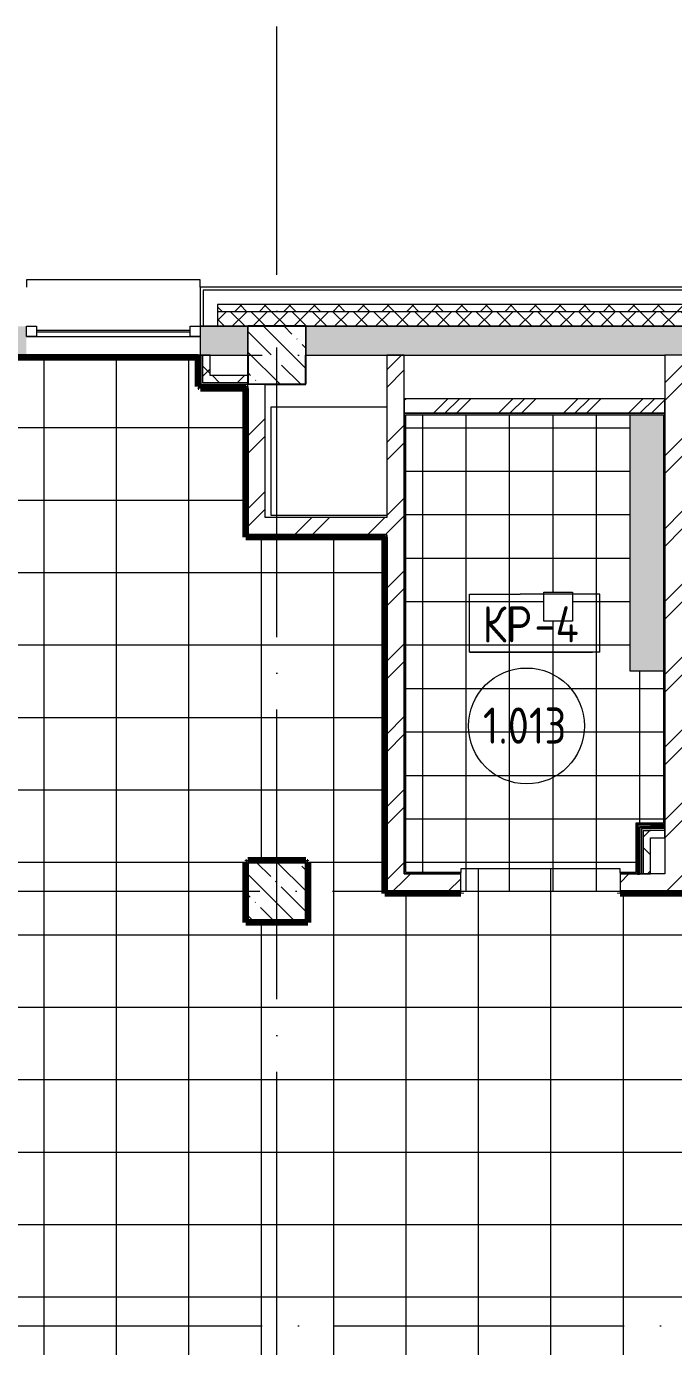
# Model space of a CAD drawing. Header units: millimetres. Extents: x -4370 to 196781, y -4577 to 61202.
# Drawn here: x 61820 to 66290, y 51533 to 60645 of the extents above; entities that cross this region are included whole.
import ezdxf

# ---------------------------------------------------------------- set-up
doc = ezdxf.new("R2010")
doc.units = ezdxf.units.MM
doc.linetypes.add('ADSK_Линия сетки', pattern=[2500, 2000, -250, 0, -250])
for name, color, linetype, lineweight in [('A-AREA-____-IDEN', 2, 'Continuous', 20), ('A-FLOR-____-IDEN', 11, 'Continuous', 20), ('A-FLOR-____-OTLN', 192, 'Continuous', 9), ('A-FLOR-____-PATT', 8, 'Continuous', 9), ('A-GLAZ-____-MCUT', 151, 'Continuous', 9), ('A-GLAZ-____-OTLN', 151, 'Continuous', 9), ('A-WALL-____-MCUT', 113, 'Continuous', 9), ('A-WALL-____-PATT', 111, 'Continuous', 9), ('A-WALL-FNSH-MCUT', 113, 'Continuous', 9), ('I-WALL-____-OTLN', 2, 'Continuous', 9), ('S-COLS-____-MCUT', 52, 'Continuous', 9), ('S-COLS-____-OTLN', 52, 'Continuous', 9), ('S-GRID-____-OTLN', 1, 'Continuous', 9)]:
    doc.layers.add(name, color=color, linetype=linetype, lineweight=lineweight)
doc.styles.add('GOST Common_1', font='GOST_Common.ttf', dxfattribs={"width": 0.9, "height": 250})
pattern_1 = [(45, (0, 0), (-251.4472, 251.4472), []), (45, (0, 381), (-251.4472, 251.4472), [])]
pattern_2 = [(45, (0, 0), (-141.42136, 141.42136), []), (135, (0, 0), (-141.42136, -141.42136), [])]

# ---------------------------------------------------------------- blocks, each defined once
blk = doc.blocks.new('BSC_Колонна _Прямоугольная - 400x400-V25-О_АИ_ПП_0_000_Целиком')
at = {"layer": 'S-COLS-____-OTLN', "lineweight": 5}
h = blk.add_hatch(dxfattribs=at)
h.set_pattern_fill('FP_50', color=256, style=0, pattern_type=2)
h.set_pattern_definition([(135, (-63549.98, -54675), (-142.5619, -142.5619), []), (135, (-63407.42, -54675), (-142.5619, -142.5619), [252.016, -50.403, 3.353, -47.05])])
h.paths.add_polyline_path([(-200, -200), (200, -200), (200, 200), (-200, 200), (-200, 124.8)])
at = {"layer": 'S-COLS-____-MCUT', "color": 130, "lineweight": 25}
for p, q in [((200, 200), (-200, 200)), ((-200, 200), (-200, -200)), ((200, -200), (200, 200)), ((-200, -200), (200, -200))]:
    blk.add_line(p, q, dxfattribs=at)
blk = doc.blocks.new('Окно_СКБ_1Ст1 - 120_Окно_СКБ_1Ст_1200_ОКп13-37619678-О_АИ_ПП_0_000_Целиком')
at = {"layer": 'A-GLAZ-____-MCUT', "color": 90}
for p, q in [((-600, -195), (-600, -125)), ((-600, -125), (-530, -125)), ((-530, -125), (-530, -195)), ((530, -195), (530, -125)), ((530, -125), (600, -125)), ((600, -125), (600, -195)), ((-530, -195), (-600, -195)), ((600, -195), (530, -195))]:
    blk.add_line(p, q, dxfattribs=at)
at = {"layer": 'A-GLAZ-____-MCUT', "color": 10, "lineweight": 5}
for p, q in [((530, -155), (-530, -155)), ((530, -165), (-530, -165))]:
    blk.add_line(p, q, dxfattribs=at)
at = {"layer": 'A-GLAZ-____-OTLN', "color": 10, "lineweight": 5}
blk.add_line((-600, -195), (600, -195), dxfattribs=at)
blk = doc.blocks.new('WNW_Отлив1 - Отлив_металлический 2-28598878-О_АИ_ПП_0_000_Целиком')
at = {"layer": 'A-GLAZ-____-OTLN', "color": 10, "lineweight": 5}
for p, q in [((600, 320), (-600, 320)), ((-600, 320), (-600, 270)), ((600, 270), (600, 320))]:
    blk.add_line(p, q, dxfattribs=at)
blk = doc.blocks.new('0083_СОШ675_АР_R22_rvt-1-О_АИ_ПП_0_000_Целиком')
at = {"layer": 'A-FLOR-____-PATT', "lineweight": 5}
blk.add_hatch(color=221, dxfattribs=at).paths.add_polyline_path([(66220, 56195), (66220, 57965), (65990, 57965), (65990, 56195)])
at = {"layer": 'A-WALL-____-PATT', "lineweight": 5}
h = blk.add_hatch(dxfattribs=at)
h.set_pattern_fill('FP_1', color=10, style=0, pattern_type=2)
h.set_pattern_definition([(135, (0, 0), (-84.85281, -84.85281), []), (225, (0, 0), (84.85281, -84.85281), [])])
h.paths.add_polyline_path([(69058, 58675), (69260, 58675), (69260, 58725), (63140.2, 58725), (63140.2, 58675), (67816.1, 58675)])
h.paths.add_polyline_path([(61700.2, 58675), (61700.2, 58725), (61290, 58725), (61290, 58675), (61606.6, 58675)])
h.paths.add_polyline_path([(60150, 58675), (60150, 58725), (52970, 58725), (52970, 58675), (59122.8, 58675)])
h.paths.add_polyline_path([(51480, 58675), (51480, 58725), (51070, 58725), (51070, 58675)])
h.paths.add_polyline_path([(49808.6, 58675), (49930, 58675), (49930, 58725), (48670, 58725), (48670, 58675), (49187.7, 58675)])
h.paths.add_polyline_path([(45630, 58675), (45630, 58725), (44320.2, 58725), (44320.2, 58675), (45462, 58675)])
h.paths.add_polyline_path([(41115.3, 58675), (41280.2, 58675), (41280.2, 58725), (39970, 58725), (39970, 58675), (40494.4, 58675)])
h.paths.add_polyline_path([(35620, 58675), (36930, 58675), (36930, 58725), (35620, 58725)])
h.paths.add_polyline_path([(38070, 58675), (38480, 58675), (38480, 58725), (38070, 58725)])
h.paths.add_polyline_path([(32580, 58675), (32580, 58725), (31270, 58725), (31270, 58675), (31801.1, 58675)])
h.paths.add_polyline_path([(28230, 58675), (28230, 58725), (24015, 58725), (24015, 58675), (28075.4, 58675)])
h.paths.add_polyline_path([(22525, 58675), (22525, 58725), (22025, 58725), (22025, 58675), (22486.8, 58675)])
h.paths.add_polyline_path([(20885, 58675), (20885, 58725), (13340, 58725), (13340, 58675), (19382.1, 58675)])
h = blk.add_hatch(dxfattribs=at)
h.set_pattern_fill('FP_6', color=10, style=0, pattern_type=2)
h.set_pattern_definition([(45, (0, 0), (-70.71068, 70.71068), []), (135, (0, 0), (-70.71068, -70.71068), [])])
h.paths.add_polyline_path([(69260, 58575), (69260, 58675), (63140.2, 58675), (63140.2, 58575), (69058, 58575)])
h.paths.add_polyline_path([(61700.2, 58575), (61700.2, 58675), (61290, 58675), (61290, 58575), (61606.6, 58575)])
h.paths.add_polyline_path([(60150, 58575), (60150, 58675), (52970, 58675), (52970, 58575), (59250, 58575)])
h.paths.add_polyline_path([(51070, 58575), (51480, 58575), (51480, 58675), (51070, 58675)])
h.paths.add_polyline_path([(49808.6, 58575), (49930, 58575), (49930, 58675), (48670, 58675), (48670, 58575), (49650, 58575)])
h.paths.add_polyline_path([(45630, 58575), (45630, 58675), (44320.2, 58675), (44320.2, 58575), (45462, 58575)])
h.paths.add_polyline_path([(40850, 58575), (41280.2, 58575), (41280.2, 58675), (39970, 58675), (39970, 58575), (40494.4, 58575)])
h.paths.add_polyline_path([(38070, 58575), (38480, 58575), (38480, 58675), (38070, 58675)])
h.paths.add_polyline_path([(36350, 58575), (36930, 58575), (36930, 58675), (35620, 58675), (35620, 58575), (36147.7, 58575)])
h.paths.add_polyline_path([(32580, 58575), (32580, 58675), (31270, 58675), (31270, 58575), (31801.1, 58575)])
h.paths.add_polyline_path([(28230, 58575), (28230, 58675), (24015, 58675), (24015, 58575), (28075.4, 58575)])
h.paths.add_polyline_path([(22025, 58575), (22525, 58575), (22525, 58675), (22025, 58675)])
h.paths.add_polyline_path([(20885, 58575), (20885, 58675), (13500, 58675), (13500, 58575), (19382.1, 58575)])
h = blk.add_hatch(dxfattribs=at)
h.set_pattern_fill('FP_5', color=10, style=0, pattern_type=2)
h.set_pattern_definition([(50, (0, 0), (364.3679, -31.8783), [38.1, -419.1]), (355, (0, 0), (-70.4859, 382.1133), [30.48, -335.28]), (100.451, (30.36, -2.66), (293.885, 350.2334), [32.38, -356.18]), (46.184, (0, 101.6), (542.1585, -84.0858), [57.15, -628.65]), (96.636, (45.2, 94.6), (474.805, 494.8554), [48.57, -534.27]), (351.184, (0, 101.6), (474.8102, 494.85), [45.72, -502.92]), (21, (50.8, 76.2), (303.2285, -204.5305), [38.1, -419.1]), (326, (50.8, 76.2), (123.6039, 368.376), [30.48, -335.28]), (71.451, (76.07, 59.16), (426.8341, 163.8427), [32.38, -356.18]), (37.5, (0, 0), (6.17665, 169.11015), [16.764, -314.452, 16.764, -323.596, -336.55]), (37.5, (0, 0), (6.17665, 169.11015), [-671.576, 16.764, -319.786]), (7.5, (0, 0), (133.63888, 200.3615), [16.764, -177.292, 16.764, -306.832, -128.27]), (7.5, (0, 0), (133.63888, 200.3615), [-517.652, 16.764, -111.506]), (327.5, (-113.28, 0), (271.18182, -11.45836), [16.764, -110.236, 16.764, -379.476, -525.78]), (327.5, (-113.28, 0), (271.18182, -11.45836), [-523.24, 16.764, -509.016]), (317.5, (-164.08, 0), (296.2585, 50.85285), [16.764, -148.336, 16.764, -246.38, -373.38]), (317.5, (-164.08, 0), (296.2585, 50.85285), [-428.244, 16.764, -356.616])])
h.paths.add_polyline_path([(69050, 58375), (69050, 58575), (63750, 58575), (63750, 58375), (67816.1, 58375)])
h.paths.add_polyline_path([(63350, 58375), (63350, 58575), (63020.2, 58575), (63020.2, 58375), (63159, 58375)])
h.paths.add_polyline_path([(61820.2, 58375), (61820.2, 58575), (61170, 58575), (61170, 58375), (61665, 58375)])
h.paths.add_polyline_path([(60270, 58375), (60270, 58575), (59250, 58575), (59250, 58375)])
h.paths.add_polyline_path([(58850, 58375), (58850, 58575), (54750, 58575), (54750, 58375), (56639, 58375)])
h.paths.add_polyline_path([(54350, 58375), (54350, 58575), (52850, 58575), (52850, 58375), (54155.2, 58375)])
h.paths.add_polyline_path([(51600, 58375), (51600, 58575), (50950, 58575), (50950, 58375), (51050.5, 58375)])
h.paths.add_polyline_path([(49650, 58375), (49650, 58575), (48550, 58575), (48550, 58375), (49187.7, 58375)])
h.paths.add_polyline_path([(45350, 58375), (45350, 58575), (44200.2, 58575), (44200.2, 58375), (44220.1, 58375)])
h.paths.add_polyline_path([(41400.2, 58375), (41400.2, 58575), (41250, 58575), (41250, 58375)])
h.paths.add_polyline_path([(40850, 58375), (40850, 58575), (39850, 58575), (39850, 58375), (40494.4, 58375)])
h.paths.add_polyline_path([(38600, 58375), (38600, 58575), (37950, 58575), (37950, 58375), (38010.6, 58375)])
h.paths.add_polyline_path([(37050, 58375.1), (37050, 58575.1), (36350, 58575.1), (36350, 58375.1), (36768.7, 58375.1)])
h.paths.add_polyline_path([(35950, 58375.1), (35950, 58575.1), (35500, 58575.1), (35500, 58375.1), (35526.8, 58375.1)])
h.paths.add_polyline_path([(32700, 58375.1), (32700, 58575.1), (31725, 58575.1), (31725, 58375.1), (31801.1, 58375.1)])
h = blk.add_hatch(dxfattribs=at)
h.set_pattern_fill('FP_56', color=252, style=0, pattern_type=2)
h.set_pattern_definition(pattern_2)
h.paths.add_polyline_path([(63089.9, 58185), (63089.9, 58375), (63039.9, 58375), (63039.9, 58185)])
h = blk.add_hatch(dxfattribs=at)
h.set_pattern_fill('FP_7', color=10, style=0, pattern_type=2)
h.set_pattern_definition(pattern_1)
h.paths.add_polyline_path([(64310, 54675), (64430, 54675), (64430, 58375), (64310, 58375), (64310, 54799.8)])
h = blk.add_hatch(dxfattribs=at)
h.set_pattern_fill('FP_7', color=10, style=0, pattern_type=2)
h.set_pattern_definition(pattern_1)
h.paths.add_polyline_path([(66350, 54795), (66350, 58375), (66230, 58375), (66230, 54795)])
h = blk.add_hatch(dxfattribs=at)
h.set_pattern_fill('FP_56', color=252, style=0, pattern_type=2)
h.set_pattern_definition(pattern_2)
h.paths.add_polyline_path([(63350, 58185), (63350, 58235), (63089.9, 58235), (63089.9, 58185), (63159, 58185)])
h = blk.add_hatch(dxfattribs=at)
h.set_pattern_fill('FP_7', color=10, style=0, pattern_type=2)
h.set_pattern_definition(pattern_1)
h.paths.add_polyline_path([(63469.5, 57135), (63470, 57135), (63469.5, 58175), (63350, 58175), (63350, 57135)])
h = blk.add_hatch(dxfattribs=at)
h.set_pattern_fill('FP_8', color=10, style=0, pattern_type=2)
h.set_pattern_definition([(45, (0, 0), (-224.5064, 224.5064), []), (45, (79.38, 0), (0, 449.0128), []), (45, (-79.38, 0), (0, 449.0128), [])])
h.paths.add_polyline_path([(66230, 57975), (66230, 58075), (64430, 58075), (64430, 57975), (65332.3, 57975)])
h = blk.add_hatch(dxfattribs=at)
h.set_pattern_fill('FP_7', color=10, style=0, pattern_type=2)
h.set_pattern_definition(pattern_1)
h.paths.add_polyline_path([(64310, 57135), (64310, 57255), (63470, 57255), (63470, 57135), (64090.4, 57135)])
h = blk.add_hatch(dxfattribs=at)
h.set_pattern_fill('FP_56', color=252, style=0, pattern_type=2)
h.set_pattern_definition(pattern_2)
h.paths.add_polyline_path([(66130, 54795), (66130, 55095), (66080, 55095), (66080, 54795)])
h = blk.add_hatch(dxfattribs=at)
h.set_pattern_fill('FP_7', color=10, style=0, pattern_type=2)
h.set_pattern_definition(pattern_1)
h.paths.add_polyline_path([(67790, 54675), (69050, 54675), (69050, 54795), (67790, 54795)])
h.paths.add_polyline_path([(64430, 54675), (64820, 54675), (64820, 54795), (64430, 54795)])
h.paths.add_polyline_path([(66690, 54675), (66690, 54795), (65920, 54795), (65920, 54675), (66574.2, 54675)])
at = {"layer": 'S-COLS-____-OTLN', "lineweight": 5}
h = blk.add_hatch(dxfattribs=at)
h.set_pattern_fill('FP_3', color=256, style=0, pattern_type=2)
h.set_pattern_definition([(135, (0, 0), (-142.5612, -142.5612), []), (135, (142.56, 0), (-142.5612, -142.5612), [252.016, -50.403, 3.353, -47.05])])
h.paths.add_polyline_path([(63469.5, 58175), (63750, 58175), (63750, 58575), (63350, 58575), (63350, 58175)])
at = {"layer": 'A-FLOR-____-OTLN', "color": 90}
for p, q in [((63510, 57270), (63510, 58020)), ((63510, 58020), (64310, 58020)), ((65990, 56195), (65990, 57965)), ((64310, 57270), (63510, 57270)), ((66220, 56195), (65990, 56195))]:
    blk.add_line(p, q, dxfattribs=at)
at = {"layer": 'A-WALL-____-MCUT', "color": 10, "lineweight": 5}
for p, q in [((63040.2, 58825), (63040.2, 58575)), ((68550, 58825), (63040.2, 58825)), ((63140.2, 58725), (63140.2, 58675)), ((68550, 58725), (63140.2, 58725)), ((63140.2, 58675), (63140.2, 58575)), ((69260, 58675), (63140.2, 58675)), ((63350, 58375), (63350, 58575)), ((63750, 58575), (63750, 58375)), ((63027.4, 58172.5), (63027.4, 58375)), ((64430, 58375), (64310, 58375)), ((66350, 58375), (66230, 58375)), ((63039.9, 58172.5), (63027.4, 58172.5)), ((63089.9, 58172.5), (63039.9, 58172.5)), ((63350, 58172.5), (63089.9, 58172.5)), ((63470, 58175), (63350, 58175)), ((66067.5, 55107.5), (66067.5, 54795)), ((66067.5, 55107.5), (66080, 55107.5)), ((66080, 55107.5), (66130, 55107.5)), ((66230, 55107.5), (66130, 55107.5))]:
    blk.add_line(p, q, dxfattribs=at)
at = {"layer": 'A-WALL-____-MCUT', "color": 50, "lineweight": 13}
for p, q in [((63020.2, 58575), (63020.2, 58375)), ((63040.2, 58575), (63020.2, 58575)), ((63020.2, 58575), (63040.2, 58575)), ((63140.2, 58575), (63040.2, 58575)), ((63040.2, 58575), (63140.2, 58575)), ((63350, 58575), (63140.2, 58575)), ((63140.2, 58575), (63350, 58575)), ((69050, 58575), (63750, 58575)), ((63750, 58575), (69050, 58575)), ((63020.2, 58375), (63350, 58375)), ((63089.9, 58375), (63039.9, 58375)), ((63039.9, 58185), (63039.9, 58375)), ((63089.9, 58235), (63089.9, 58375)), ((63750, 58375), (64310, 58375)), ((64310, 58375), (64310, 57255)), ((64430, 54795), (64430, 58375)), ((64430, 58375), (66230, 58375)), ((66230, 58375), (66230, 54795)), ((63350, 58235), (63089.9, 58235)), ((63350, 58185), (63350, 58235)), ((63089.9, 58185), (63039.9, 58185)), ((63350, 58185), (63089.9, 58185)), ((63350, 58172.5), (63350, 58175)), ((63350, 58160), (63350, 58172.5)), ((63350, 58160), (63350, 57135)), ((63470, 57255), (63470, 58175)), ((66230, 58075), (64430, 58075)), ((64430, 58075), (64430, 57975)), ((66230, 57975), (66230, 58075)), ((64430, 57975), (66230, 57975)), ((64310, 57255), (63470, 57255)), ((63350, 57135), (63470, 57135)), ((63470, 57135), (64310, 57135)), ((64310, 57135), (64310, 54675)), ((66080, 55095), (66080, 54795)), ((66080, 55095), (66130, 55095)), ((66230, 55095), (66130, 55095)), ((66130, 54795), (66130, 55045)), ((66130, 55045), (66230, 55045)), ((66230, 55045), (66230, 55095)), ((64820, 54795), (64430, 54795)), ((64820, 54675), (64820, 54795)), ((66230, 54795), (65920, 54795)), ((65920, 54795), (65920, 54675)), ((66080, 54795), (66130, 54795)), ((64310, 54675), (64430, 54675)), ((64430, 54675), (64820, 54675)), ((65920, 54675), (66690, 54675))]:
    blk.add_line(p, q, dxfattribs=at)
at = {"layer": 'A-WALL-____-MCUT', "color": 90}
blk.add_line((63350, 58575), (63750, 58575), dxfattribs=at)
at = {"layer": 'A-WALL-____-MCUT', "color": 130, "lineweight": 25}
for p, q in [((66055, 55135), (66045, 55135)), ((66067.5, 55135), (66055, 55135)), ((66080, 55135), (66067.5, 55135)), ((66130, 55135), (66080, 55135)), ((66230, 55135), (66130, 55135)), ((66230, 55120), (66230, 55135)), ((66040, 55130), (66040, 54795)), ((66055, 55120), (66055, 54795)), ((66055, 55120), (66067.5, 55120)), ((66067.5, 55120), (66130, 55120)), ((66230, 55120), (66130, 55120)), ((66040, 54795), (66055, 54795))]:
    blk.add_line(p, q, dxfattribs=at)
at = {"layer": 'A-WALL-FNSH-MCUT', "color": 90}
for p, q in [((68550, 58845), (63020.2, 58845)), ((63020.2, 58845), (63020.2, 58575)), ((63014.9, 58375), (63014.9, 58160)), ((63027.4, 58375), (63014.9, 58375)), ((63039.9, 58375), (63027.4, 58375)), ((63014.9, 58160), (63027.4, 58160)), ((63027.4, 58160), (63039.9, 58160)), ((63039.9, 58160), (63089.9, 58160)), ((63089.9, 58160), (63350, 58160)), ((63350, 58175), (63350, 58185)), ((66230, 55107.5), (66230, 55120)), ((66230, 55095), (66230, 55107.5)), ((66055, 54795), (66067.5, 54795)), ((66067.5, 54795), (66080, 54795))]:
    blk.add_line(p, q, dxfattribs=at)
at = {"layer": 'I-WALL-____-OTLN', "color": 90}
blk.add_line((63014.9, 58375), (61820.2, 58375), dxfattribs=at)
at = {"layer": 'S-COLS-____-MCUT', "color": 130, "lineweight": 25}
for p, q in [((63750, 58575), (63350, 58575)), ((63350, 58375), (63350, 58175)), ((63750, 58175), (63750, 58375)), ((63470, 58175), (63750, 58175))]:
    blk.add_line(p, q, dxfattribs=at)
at = {"layer": 'S-COLS-____-OTLN', "color": 90}
for p, q in [((63350, 58575), (63350, 58375)), ((63750, 58375), (63750, 58575)), ((63350, 58175), (63470, 58175))]:
    blk.add_line(p, q, dxfattribs=at)
at = {"layer": 'A-GLAZ-____-OTLN', "color": 90, "lineweight": 9}
for name, p in [('WNW_Отлив1 - Отлив_металлический 2-28598878-О_АИ_ПП_0_000_Целиком', (62420.2, 58575)), ('Окно_СКБ_1Ст1 - 120_Окно_СКБ_1Ст_1200_ОКп13-37619678-О_АИ_ПП_0_000_Целиком', (62420.2, 58700))]:
    blk.add_blockref(name, p, dxfattribs=at)
at = {"layer": 'S-COLS-____-OTLN', "color": 90, "lineweight": 9}
blk.add_blockref('BSC_Колонна _Прямоугольная - 400x400-V25-О_АИ_ПП_0_000_Целиком', (63550, 54675), dxfattribs=at)
blk = doc.blocks.new('BSC_Колонна _Прямоугольная - ПР-1_Профиль торцевой для плитки-3454341-О_АИ_ПП_0_000_Целиком')
at = {"layer": 'S-COLS-____-MCUT'}
for p, q in [((5, 5), (-5, 5)), ((-5, 5), (-5, -5)), ((5, -5), (5, 5)), ((-5, -5), (5, -5))]:
    blk.add_line(p, q, dxfattribs=at)
blk = doc.blocks.new('ADSK_Марка_Перекрытие - Типоразмер_ADSK_Марка-158127-О_АИ_ПП_0_000_Целиком')
at = {"layer": 'A-FLOR-____-IDEN'}
for p, q in [((-4.5, 4), (-1, 4)), ((-4.5, 0), (-4.5, 4)), ((4.5, 4), (-1, 4)), ((4.5, 0), (4.5, 4)), ((4.5, 0), (-4.5, 0)), ((-4.5, 0), (4, 0))]:
    blk.add_line(p, q, dxfattribs=at)
blk = doc.blocks.new('ADSK_Марка_Помещение_ОдноЗначение - Номер-159740-О_АИ_ПП_0_000_Целиком')
at = {"layer": 'A-AREA-____-IDEN'}
blk.add_circle((0, 0), 4, dxfattribs=at)

msp = doc.modelspace()

# ---------------------------------------------------------------- hatches: boundary and pattern name
at = {"layer": 'A-FLOR-____-PATT'}
h = msp.add_hatch(dxfattribs=at)
h.set_pattern_fill('FP_146', color=256, style=0, pattern_type=2)
h.set_pattern_definition([(0, (50942.5, 54875), (0, 500), []), (90, (50942.5, 54875), (-500, 3e-14), [])])
h.paths.add_polyline_path([(54550, 51375), (54550.03204, 51374.999414), (55397.141168, 51374.999414)])
h.paths.add_polyline_path([(57684.322171, 51374.999414), (57685, 51375), (57685, 51390), (69250, 51390), (69250, 54660.000586), (67790.022464, 54660.000586), (67790.022464, 54675), (66690.022464, 54675), (66690.022464, 54660.000586), (65920, 54660.000586), (65920, 54830), (64820, 54830), (64820, 54660.000586), (64295, 54660.000586), (64295, 57120.000586), (63334.978664, 57120.000586), (63334.978078, 58145.000586), (63021.949136, 58145.000586), (63021.949136, 58150.000586), (63011.949136, 58150.000586), (63011.949136, 58160.000586), (63006.949136, 58160.000586), (63006.949136, 58360), (61680, 58360), (61680, 58111.248535), (61665, 58111.248535), (61665, 57011.248535), (61680, 57011.248535), (61680, 54660.000586), (59265, 54660.000586), (59265, 54460), (58834.978078, 54460), (58834.978078, 54465), (58824.978078, 54465), (58824.978078, 54475), (58829.978078, 54475), (58829.978078, 54650.000586), (58264.616913, 54650.000586), (58264.616913, 54655.000586), (58259.616913, 54655.000586), (58259.616913, 54660.000586), (54765.038917, 54660.000586), (54765.038917, 54460), (54334.978078, 54460), (54334.978078, 54660.000586), (53465, 54660.000586), (53465, 58153.000586), (53204.695443, 58153.000586), (53204.695443, 58158.000586), (53194.695443, 58158.000586), (53194.695443, 58167.476906), (53189.695443, 58168.033284), (53189.695443, 58360), (50064.978078, 58360), (50063.974776, 58168.000586), (50059.978078, 58168.000586), (50059.978078, 58158.000586), (50049.978078, 58158.000586), (50049.978078, 58153.000586), (49274.73436, 58153.000586), (49274.73436, 58158.000586), (49264.73436, 58158.000586), (49264.73436, 58168.000586), (49259.73436, 58168.000586), (49259.73436, 58360.000586), (45765, 58360.000586), (45765, 58168.000586), (45769.756282, 58168.000586), (45769.756282, 58153.000586), (44959.756282, 58153.000586), (44959.756282, 58360), (41264.978078, 58360), (41264.978078, 58168.000586), (41259.978078, 58168.000586), (41259.978078, 58143.000586), (40459.73436, 58143.000586), (40459.73436, 58360), (36740.243718, 58360), (36740.243718, 58168.316538), (36735.243718, 58168), (36735.243718, 58158), (36725.243718, 58158), (36725.243718, 58153), (35559.756282, 58153), (35559.756282, 58360), (32650, 58360), (32650, 54374.999707), (32435, 54374.999707), (32435, 51675), (32650, 51674.999707), (32651.032219, 51390), (36949.978078, 51390), (36949.978078, 51375), (39449.978078, 51374.999414), (39449.978078, 51390), (46300, 51390), (46300, 51374.999414), (47400, 51374.999414), (47400, 51390), (52630, 51390), (52630, 51374.999414), (53730, 51374.999414), (53730, 51390), (55685, 51390), (55685.005729, 51375), (56639.039198, 51375)])
h.paths.add_polyline_path([(46069.98652, 51374.999414), (46070, 51375), (45770.6, 51375)])
h.paths.add_polyline_path([(49625, 54450), (49625, 54900), (50074.978078, 54900), (50074.978078, 54450), (49640, 54450)])
h.paths.add_polyline_path([(45775, 54450), (45325, 54450), (45325, 54900), (45775, 54900), (45775, 54465)])
h.paths.add_polyline_path([(41275, 54450), (40825, 54450), (40825, 54900), (41275, 54900), (41275, 54465)])
h.paths.add_polyline_path([(36320.01928, 54450), (35924.978078, 54450), (35924.978078, 54900), (36374.978078, 54900), (36374.978078, 54450), (36349.978078, 54450)])
h.paths.add_polyline_path([(63349.978078, 54460), (63335.009976, 54460), (63335.009976, 54875), (63340.009976, 54875), (63340.009976, 54885), (63350.009976, 54885), (63350.009976, 54890), (63750.009976, 54890), (63750.009976, 54885), (63760.009976, 54885), (63760.009976, 54875), (63765.009976, 54874.999414), (63765.009976, 54460), (63378.557199, 54460)])
h.paths.add_polyline_path([(59249.985156, 54475), (59249.998865, 54475.001135), (59249.978078, 54475)])
h.paths.add_polyline_path([(54750.038917, 54475), (54750.036646, 54475.002271), (54749.990093, 54475)])
h.paths.add_polyline_path([(36350, 58168), (36349.978078, 58175), (35950, 58175), (35950, 58168), (36349.978078, 58168)])
h.paths.add_polyline_path([(41249.978078, 58168.000586), (41249.978078, 58175), (40849.978078, 58175), (40849.978078, 58168.000586), (41249.129711, 58168.000586)])
h.paths.add_polyline_path([(50049.978078, 58168.000586), (50049.978078, 58175), (49649.978078, 58175), (49649.978078, 58168.000586), (50049.151586, 58168.000586)])
h.paths.add_polyline_path([(45350, 58168.000586), (45750, 58168.000586), (45749.978078, 58175), (45350, 58175)])
h = msp.add_hatch(dxfattribs=at)
h.set_pattern_fill('FP_160', color=256, style=0, pattern_type=2)
h.set_pattern_definition([(0, (65157.5, 56675.06), (0, 300), []), (90, (65157.5, 56675.06), (-300, 2e-14), [])])
h.paths.add_polyline_path([(65332.325409, 54675.060839), (65920, 54675.060839), (65920, 54805.000586), (66030, 54805.000586), (66030, 55145.000587), (66220, 55145.000587), (66220, 56195), (65990, 56195), (65990, 57965), (64440, 57965), (64440, 54805.000586), (64820, 54805.000586), (64820, 54675.060839)])
h.paths.add_polyline_path([(65392.751978, 56538.769054), (65392.751978, 56738.769054), (65592.751978, 56738.769054), (65592.751978, 56538.769054)])
at = {"layer": 'A-WALL-____-PATT'}
h = msp.add_hatch(color=7, dxfattribs=at)
h.paths.add_polyline_path([(63021.949136, 58365), (63021.949136, 58375), (63020.229436, 58375), (63020.229436, 58365)])
h.paths.add_polyline_path([(61675, 58365), (61820.229436, 58365), (61820.229436, 58375), (61675, 58375)])
for points in [[(63021.949136, 58160.000586), (63021.949136, 58365), (63011.949136, 58365), (63011.949136, 58160.000586)], [(63339.978078, 58150.000586), (63339.978078, 58160.000586), (63011.949136, 58160.000586), (63011.949136, 58150.000586), (63159.003857, 58150.000586)], [(63339.978078, 57125.000586), (63349.978078, 57125.000586), (63349.978078, 58160.000586), (63339.978078, 58160.000586), (63339.978078, 57687.420894)], [(66220, 57965), (66220, 57975), (64430, 57975), (64430, 57965), (65332.325409, 57965)], [(64430, 54795.000586), (64440, 54795.000586), (64440, 57965), (64430, 57965), (64430, 54799.821069)], [(66230, 55135.000587), (66230, 57975), (66220, 57975), (66220, 55135.000587)], [(64300, 57125.000586), (64310, 57125.000586), (64310, 57135.000586), (63349.978078, 57135.000586), (63349.978078, 57125.000586), (64090.427379, 57125.000586)], [(64310, 54670.000586), (64310, 57125.000586), (64300, 57125.000586), (64300, 54670.000586)], [(66030, 54805.000586), (66040, 54805.000586), (66039.848485, 55130.000587), (66035, 55130.000587), (66035, 55140.000587), (66040, 55140.000587), (66040, 55145.000587), (66030, 55145.000587)], [(66045, 55135.000587), (66220, 55135.000587), (66220, 55145.000587), (66040, 55145.000587), (66040, 55140.000587), (66045, 55140.000587)], [(63340.009976, 54875), (63750.009976, 54875), (63749.978078, 54884.999203), (63340.009976, 54885)], [(63340.009976, 54465), (63350.009976, 54465), (63349.978078, 54874.999414), (63340.009976, 54875), (63340.009976, 54799.821069)], [(63750.009976, 54475), (63760.009976, 54475), (63760.009976, 54885), (63750.009976, 54885), (63750.009976, 54799.821069)], [(63749.978078, 54465), (63760.009976, 54465), (63760.009976, 54475), (63350.009976, 54474.999414), (63350.009976, 54465)]]:
    msp.add_hatch(color=7, dxfattribs=at).paths.add_polyline_path(points)
h = msp.add_hatch(color=7, dxfattribs=at)
h.paths.add_polyline_path([(64440, 54795.000586), (64820, 54795.000586), (64820, 54805.000586), (64440, 54805.000586), (64440, 54799.821069)])
h.paths.add_polyline_path([(66040, 54795.000586), (66040, 54805.000586), (65920, 54805.000586), (65920, 54795.000586)])
h = msp.add_hatch(color=7, dxfattribs=at)
h.paths.add_polyline_path([(66490.022464, 54665.000586), (66490.022464, 54675.000586), (65920, 54675.000586), (65920, 54665.000586)])
h.paths.add_polyline_path([(64305, 54665.000586), (64820, 54665.000586), (64820, 54675.000586), (64305, 54675.000586)])

# ---------------------------------------------------------------- linework, layer by layer
at = {"layer": 'A-FLOR-____-OTLN'}
for p, q in [((65392.751978, 56738.769054), (65592.751978, 56738.769054)), ((65392.751978, 56538.769054), (65392.751978, 56738.769054)), ((65592.751978, 56738.769054), (65592.751978, 56538.769054)), ((65592.751978, 56538.769054), (65392.751978, 56538.769054)), ((65920, 54830), (64820, 54830)), ((64820, 54830), (64820, 54805.000586)), ((65920, 54805.000586), (65920, 54830)), ((64820, 54675.060839), (65920, 54675.060839))]:
    msp.add_line(p, q, dxfattribs=at)
at = {"layer": 'A-WALL-____-MCUT', "color": 7}
for p, q in [((63011.949136, 58365), (63011.949136, 58150.000586)), ((63020.229436, 58365), (63011.949136, 58365)), ((63021.949136, 58375), (63020.229436, 58375)), ((63020.229436, 58375), (63020.229436, 58365)), ((63021.949136, 58160.000586), (63021.949136, 58375)), ((63011.949136, 58150.000586), (63339.978078, 58150.000586)), ((63349.978078, 58160.000586), (63021.949136, 58160.000586)), ((63339.978078, 58150.000586), (63339.978078, 57125.000586)), ((63349.978078, 57135.000586), (63349.978078, 58160.000586)), ((63339.978078, 57125.000586), (64300, 57125.000586)), ((64310, 57135.000586), (63349.978078, 57135.000586)), ((64300, 57125.000586), (64300, 54670.000586)), ((64310, 54670.000586), (64310, 57135.000586)), ((63760.009976, 54885), (63340.009976, 54885)), ((63340.009976, 54885), (63340.009976, 54465)), ((63760.009976, 54465), (63760.009976, 54885)), ((64820, 54675.000586), (64305, 54675.000586)), ((64305, 54675.000586), (64305, 54665.000586)), ((64820, 54665.000586), (64820, 54675.000586)), ((66690.022464, 54675.000586), (65920, 54675.000586)), ((65920, 54675.000586), (65920, 54665.000586)), ((64300, 54670.000586), (64310, 54670.000586)), ((64305, 54665.000586), (64820, 54665.000586)), ((65920, 54665.000586), (66690.022464, 54665.000586)), ((63340.009976, 54465), (63760.009976, 54465))]:
    msp.add_line(p, q, dxfattribs=at)
at = {"layer": 'A-WALL-FNSH-MCUT', "color": 7}
for p, q in [((66230, 57975), (64430, 57975)), ((64430, 57975), (64430, 54795.000586)), ((64440, 57965), (66220, 57965)), ((64440, 54805.000586), (64440, 57965)), ((66220, 57965), (66220, 55145.000587)), ((66230, 55135.000587), (66230, 57975)), ((66030, 55145.000587), (66030, 54805.000586)), ((66220, 55145.000587), (66030, 55145.000587)), ((66045, 55135.000587), (66230, 55135.000587)), ((66040, 54795.000586), (66040, 55130.000587)), ((64430, 54795.000586), (64820, 54795.000586)), ((64820, 54805.000586), (64440, 54805.000586)), ((64820, 54795.000586), (64820, 54805.000586)), ((66030, 54805.000586), (65920, 54805.000586)), ((65920, 54805.000586), (65920, 54795.000586)), ((65920, 54795.000586), (66040, 54795.000586))]:
    msp.add_line(p, q, dxfattribs=at)
at = {"layer": 'I-WALL-____-OTLN', "color": 5, "lineweight": 90}
for p, q in [((63006.949136, 58360), (61680, 58360)), ((63006.949136, 58160.000586), (63006.949136, 58360)), ((63006.949136, 58160.000586), (63011.949136, 58160.000586)), ((63021.949136, 58150.000586), (63021.949136, 58145.000586)), ((63334.978078, 58145.000586), (63021.949136, 58145.000586)), ((63334.978078, 57120.000586), (63334.978078, 58145.000586)), ((63334.978078, 57135.000586), (63339.978078, 57135.000586)), ((64295, 57120.000586), (63334.978078, 57120.000586)), ((64295, 54660.000586), (64295, 57120.000586)), ((63335.009976, 54460), (63335.009976, 54875)), ((63340.009976, 54875), (63335.009976, 54875)), ((63350.009976, 54890), (63750.009976, 54890)), ((63350.009976, 54890), (63350.009976, 54885)), ((63750.009976, 54885), (63750.009976, 54890)), ((63765.009976, 54875), (63760.009976, 54875)), ((63765.009976, 54875), (63765.009976, 54460)), ((64820, 54660.000586), (64295, 54660.000586)), ((64820, 54660.000586), (64820, 54665.000586)), ((65920, 54665.000586), (65920, 54660.000586)), ((66690.022464, 54660.000586), (65920, 54660.000586)), ((63335.009976, 54475), (63340.009976, 54475)), ((63765.009976, 54460), (63335.009976, 54460)), ((63760.009976, 54475), (63765.009976, 54475))]:
    msp.add_line(p, q, dxfattribs=at)
at = {"layer": 'I-WALL-____-OTLN'}
for p, q in [((61820.229436, 58375), (63014.949136, 58375)), ((63011.949136, 58365), (61820.229436, 58365))]:
    msp.add_line(p, q, dxfattribs=at)
at = {"layer": 'S-GRID-____-OTLN', "linetype": 'ADSK_Линия сетки'}
for p, q in [((63549.999976, -3572.657751), (63549.999976, 60644.999414)), ((-3553.763124, 58375.000586), (155078.554077, 58375.000586)), ((-3569.551216, 54675.000586), (156348.554077, 54675.000586)), ((-3553.763124, 51675.000586), (156348.554077, 51675.000586))]:
    msp.add_line(p, q, dxfattribs=at)

# ---------------------------------------------------------------- block references
at = {"lineweight": 5}
msp.add_blockref('0083_СОШ675_АР_R22_rvt-1-О_АИ_ПП_0_000_Целиком', (0, 0), dxfattribs=at)
at = {"layer": 'A-AREA-____-IDEN', "xscale": 99.99999999999993, "yscale": 99.99999999999993, "zscale": 99.99999999999993}
msp.add_blockref('ADSK_Марка_Помещение_ОдноЗначение - Номер-159740-О_АИ_ПП_0_000_Целиком', (65274.62133, 55816.301162), dxfattribs=at)
at = {"layer": 'A-FLOR-____-IDEN', "xscale": 99.99999999999993, "yscale": 99.99999999999993, "zscale": 99.99999999999993}
msp.add_blockref('ADSK_Марка_Перекрытие - Типоразмер_ADSK_Марка-158127-О_АИ_ПП_0_000_Целиком', (65330, 56325.060546), dxfattribs=at)
at = {"layer": 'S-COLS-____-OTLN'}
msp.add_blockref('BSC_Колонна _Прямоугольная - ПР-1_Профиль торцевой для плитки-3454341-О_АИ_ПП_0_000_Целиком', (66040, 55135.000587), dxfattribs=at)

# ---------------------------------------------------------------- texts
at = {"layer": 'A-AREA-____-IDEN', "lineweight": 9, "insert": (64973.114073, 55944.026234), "char_height": 250, "width": 743.1643125, "attachment_point": 1, "style": 'GOST Common_1'}
msp.add_mtext('1.013', dxfattribs=at)
at = {"layer": 'A-FLOR-____-IDEN', "lineweight": 9, "char_height": 250, "attachment_point": 1, "style": 'GOST Common_1'}
for s, insert, width in [('КР', (64971.069154, 56642.89812), 432.91125), ('-4', (65328.256654, 56642.89812), 411.2656875)]:
    msp.add_mtext(s, dxfattribs=dict(at, insert=insert, width=width))

doc.saveas('drawing.dxf')
